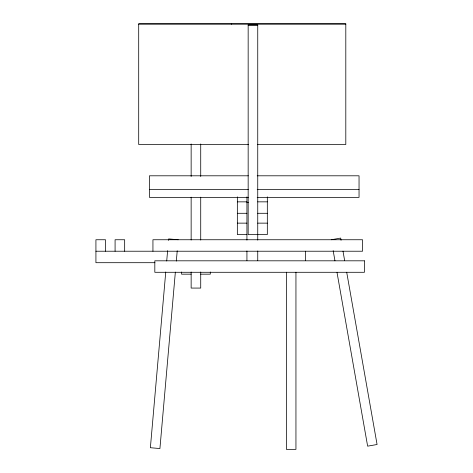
<?xml version="1.0" encoding="UTF-8"?>
<svg xmlns="http://www.w3.org/2000/svg" width="473" height="473" viewBox="0 0 473 473"><rect width="100%" height="100%" fill="white"/><g stroke="black" fill="none" stroke-linecap="round" stroke-linejoin="round"><path stroke-width="0.71" d="M165.751 271.999L150.379 447.718L159.921 448.552L175.359 272.099M166.715 260.972L167.613 250.678M168.518 240.385L168.648 238.912L178.191 239.746M176.323 261.066L177.227 250.779M331.248 239.746L340.678 238.085L341.063 240.266M138.701 24.2L345.804 24.2M248.159 25.619L257.744 25.619M248.514 144.49L138.701 144.49L138.701 23.65L345.804 23.65L345.804 144.49L257.359 144.49M248.337 175.802L149.438 175.802L149.438 197.359L248.337 197.359M257.194 175.802L359.042 175.802L359.042 197.359L257.194 197.359M149.438 189.578L248.337 189.578M257.194 189.578L359.042 189.578M237.345 201.853L246.93 201.853M257.744 201.847L267.322 201.847M246.93 202.462L248.372 202.462M237.345 213.293L246.93 213.293M257.744 213.288L267.322 213.288M237.345 223.138L246.93 223.138M257.744 223.138L267.322 223.138M246.93 234.578L237.345 234.578L237.345 196.845M95.924 251.222L362.543 251.222L362.543 239.746L152.939 239.746L152.939 251.222M154.967 262.698L95.924 262.698L95.924 239.746L105.503 239.746L105.503 251.222M191.145 274.169L181.561 274.169L181.561 272.016M200.723 274.169L210.308 274.169L210.308 272.016M342.99 251.169L344.651 260.617M346.703 272.247L377.076 444.502L367.639 446.163L337.013 272.454M333.169 250.649L334.961 260.824M305.523 251.222L305.523 260.546M295.944 272.223L295.944 449.35L286.366 449.35L286.366 272.223M267.322 196.845L267.322 234.578L248.159 234.578L248.159 24.72L257.744 24.72L257.744 240.113M257.744 250.974L257.744 260.588M246.93 196.845L246.93 240.113M246.93 250.974L246.93 260.588M231.421 23.65L231.421 24.2M200.723 143.969L200.723 176.5M200.723 197.17L200.723 240.042M200.723 272.016L200.723 288.075L191.145 288.075L191.145 272.016M191.145 143.969L191.145 176.5M191.145 197.17L191.145 240.042M124.665 251.222L124.665 239.746L115.087 239.746L115.087 251.222M364.423 260.812L154.819 260.812L154.819 272.288L364.423 272.288L364.423 260.812"/></g></svg>
